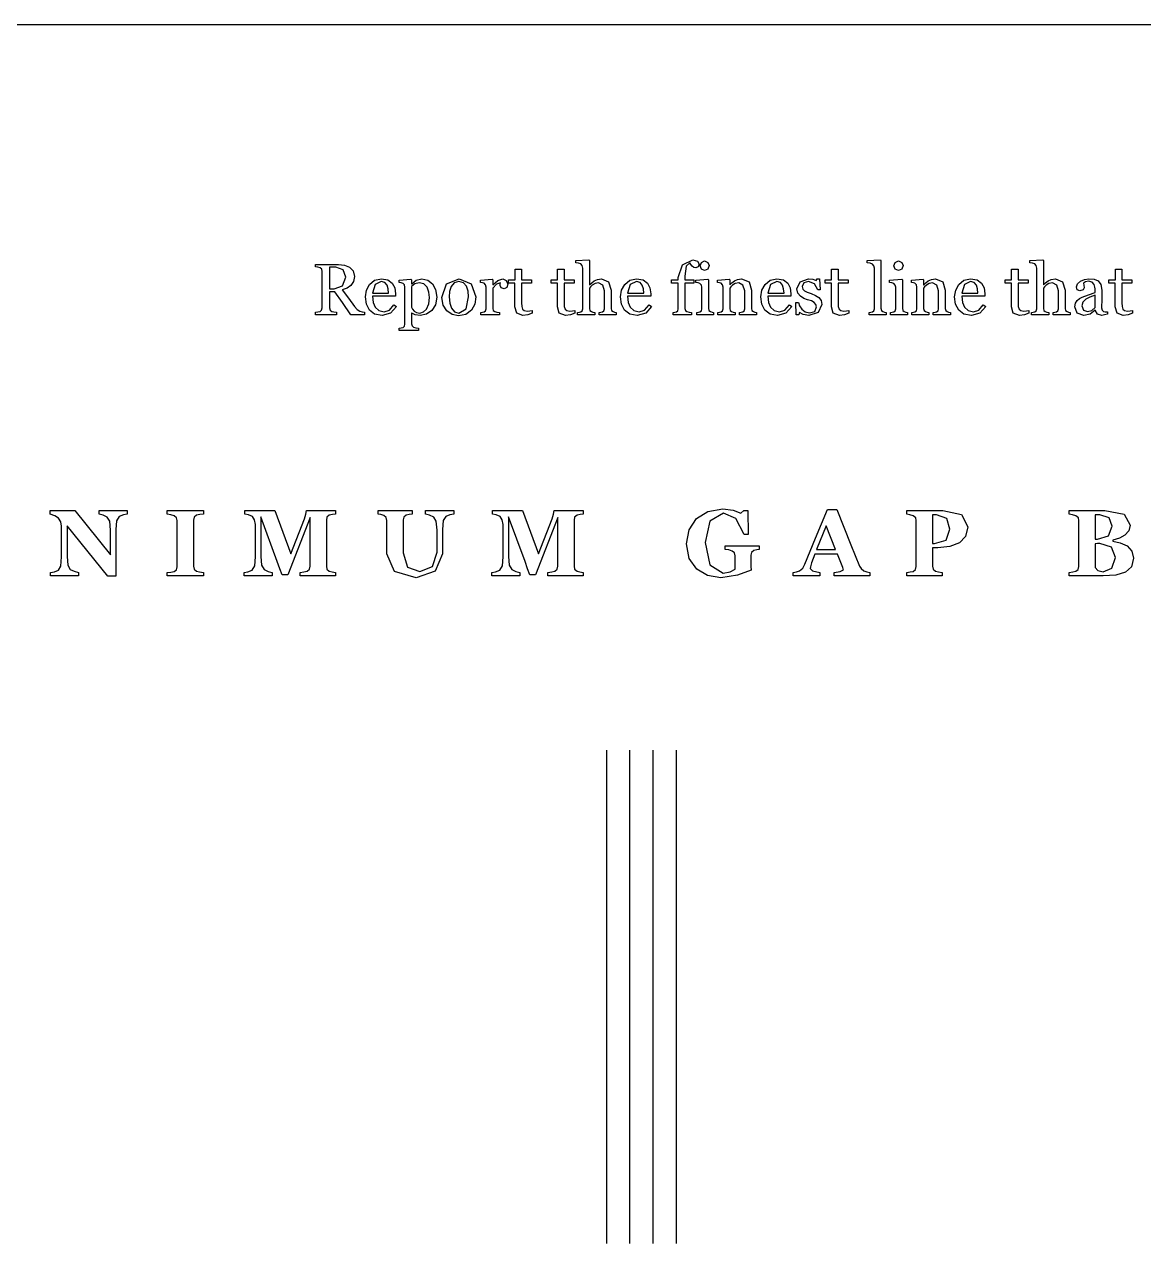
# Model space of a CAD drawing. Extents: x 0 to 118, y 2 to 170.
# Drawn here: x 38.47 to 57.76, y 105.5 to 126.5 of the extents above; entities that cross this region are included whole.
import ezdxf

# ---------------------------------------------------------------- set-up
doc = ezdxf.new("R2010")
doc.units = 0

msp = doc.modelspace()

# ---------------------------------------------------------------- linework, layer by layer
at = {"layer": 'Layer 1', "color": 7}
for points in [[(15, 126.5), (75, 126.5)], [(48.669433, 121.499972), (48.374023, 121.499972), (48.374023, 121.540255), (48.405153, 121.542755), (48.433228, 121.54763), (48.458253, 121.566555), (48.466803, 121.602567), (48.466803, 121.912015), (48.436285, 122.010892), (48.363043, 122.045682), (48.303838, 122.035307), (48.25562, 122.010908), (48.223883, 121.98039), (48.206783, 121.954755), (48.206783, 121.608685), (48.214708, 121.574505), (48.240343, 121.553755), (48.267808, 121.544605), (48.299545, 121.54033), (48.299545, 121.5), (48.004135, 121.5), (48.004135, 121.540283), (48.033433, 121.542783), (48.059068, 121.547657), (48.084703, 121.566583), (48.093253, 121.602595), (48.093253, 122.303278), (48.083478, 122.344783), (48.059078, 122.37591), (48.020015, 122.386885), (47.97546, 122.39176), (47.97546, 122.430823), (48.198238, 122.444873), (48.206788, 122.435722), (48.206788, 122.0158), (48.209288, 122.0158), (48.24591, 122.0512), (48.289245, 122.08416), (48.343565, 122.10856), (48.414368, 122.118335), (48.538268, 122.067068), (48.581603, 121.920582), (48.581603, 121.607473), (48.588928, 121.572682), (48.614563, 121.552532), (48.639588, 121.543982), (48.669493, 121.540333), (48.669433, 121.499972)], [(50.097045, 122.372165), (50.082395, 122.325777), (50.03784, 122.306852), (50.00427, 122.314777), (49.978025, 122.336152), (49.95545, 122.36667), (49.93775, 122.394135), (49.874273, 122.336762), (49.852298, 122.16098), (49.852298, 122.099335), (50.007328, 122.099335), (50.007328, 122.040742), (49.852298, 122.040742), (49.852298, 121.608612), (49.860223, 121.573822), (49.886468, 121.553672), (49.92553, 121.544522), (49.967645, 121.540247), (49.967645, 121.5), (49.65026, 121.5), (49.65026, 121.540283), (49.678948, 121.542783), (49.705193, 121.547657), (49.730218, 121.566583), (49.738768, 121.602595), (49.738768, 122.040828), (49.61975, 122.040828), (49.61975, 122.09942), (49.73877, 122.09942), (49.73877, 122.137873), (49.80957, 122.36004), (49.987792, 122.44549), (50.06958, 122.424115), (50.097045, 122.372235), (50.097045, 122.372165)], [(53.319702, 121.5), (53.026122, 121.5), (53.026122, 121.540283), (53.05603, 121.542783), (53.082275, 121.547657), (53.10791, 121.566583), (53.11646, 121.602595), (53.11646, 122.299615), (53.106685, 122.34051), (53.08226, 122.371027), (53.041978, 122.384453), (52.99498, 122.391778), (52.99498, 122.43084), (53.22142, 122.44489), (53.22997, 122.43574), (53.22997, 121.609932), (53.237895, 121.574533), (53.26353, 121.553782), (53.289775, 121.544633), (53.319682, 121.540357), (53.319702, 121.5)], [(56.49109, 121.5), (56.195678, 121.5), (56.195678, 121.540283), (56.226807, 121.542783), (56.254883, 121.547657), (56.279908, 121.566583), (56.288457, 121.602595), (56.288457, 121.912042), (56.25794, 122.01092), (56.184697, 122.04571), (56.125493, 122.035335), (56.077275, 122.010935), (56.045538, 121.980417), (56.028438, 121.954782), (56.028438, 121.608712), (56.036363, 121.574533), (56.061998, 121.553782), (56.089463, 121.544633), (56.1212, 121.540357), (56.1212, 121.5), (55.82579, 121.5), (55.82579, 121.540283), (55.855088, 121.542783), (55.880723, 121.547657), (55.906358, 121.566583), (55.914908, 121.602595), (55.914908, 122.303278), (55.905133, 122.344783), (55.880708, 122.37591), (55.841645, 122.386885), (55.79709, 122.39176), (55.79709, 122.430823), (56.019868, 122.444873), (56.028418, 122.435722), (56.028418, 122.0158), (56.030918, 122.0158), (56.067538, 122.0512), (56.110872, 122.08416), (56.165192, 122.10856), (56.235995, 122.118335), (56.359895, 122.067068), (56.40323, 121.920582), (56.40323, 121.607473), (56.410555, 121.572682), (56.43619, 121.552532), (56.461215, 121.543982), (56.491122, 121.540333), (56.49109, 121.5)], [(44.329223, 121.5), (44.09607, 121.5), (43.955687, 121.70996), (43.82019, 121.892455), (43.73169, 121.892455), (43.73169, 121.617798), (43.73839, 121.579955), (43.767077, 121.555555), (43.80553, 121.54763), (43.851915, 121.543355), (43.851915, 121.5), (43.485705, 121.5), (43.485705, 121.543335), (43.52782, 121.54761), (43.566882, 121.555535), (43.593127, 121.578735), (43.601677, 121.617797), (43.601677, 122.244017), (43.595577, 122.28186), (43.566892, 122.306885), (43.52722, 122.31666), (43.485715, 122.32276), (43.485715, 122.366095), (43.885495, 122.366095), (43.988645, 122.354495), (44.075925, 122.318485), (44.13635, 122.254397), (44.158925, 122.159792), (44.143675, 122.071292), (44.098507, 122.004762), (44.03259, 121.958987), (43.947752, 121.926637), (44.053952, 121.783815), (44.158322, 121.642825), (44.20654, 121.588502), (44.249875, 121.560427), (44.289547, 121.548227), (44.32922, 121.543352), (44.329223, 121.5)], [(44.008178, 122.145753), (43.963013, 122.270263), (43.83545, 122.31665), (43.73169, 122.31665), (43.73169, 121.944948), (43.811645, 121.944948), (43.952027, 121.998658), (44.008178, 122.145753), (44.008178, 122.145753)], [(47.2229, 121.526218), (47.147828, 121.498752), (47.061158, 121.487153), (46.954345, 121.524995), (46.923828, 121.633027), (46.923828, 122.040743), (46.815185, 122.040743), (46.815185, 122.099335), (46.92627, 122.099335), (46.92627, 122.286713), (47.037353, 122.286713), (47.037353, 122.099335), (47.210083, 122.099335), (47.210083, 122.040743), (47.038575, 122.040743), (47.038575, 121.704438), (47.041075, 121.64096), (47.0545, 121.597015), (47.083798, 121.57016), (47.136288, 121.56101), (47.180843, 121.56351), (47.222958, 121.570835), (47.2229, 121.526218)], [(47.955933, 121.526218), (47.88086, 121.498752), (47.79419, 121.487153), (47.687378, 121.524995), (47.65686, 121.633027), (47.65686, 122.040743), (47.548218, 122.040743), (47.548218, 122.099335), (47.659303, 122.099335), (47.659303, 122.286713), (47.770385, 122.286713), (47.770385, 122.099335), (47.943115, 122.099335), (47.943115, 122.040743), (47.771608, 122.040743), (47.771608, 121.704438), (47.774108, 121.64096), (47.787533, 121.597015), (47.81683, 121.57016), (47.86932, 121.56101), (47.913875, 121.56351), (47.95599, 121.570835), (47.955933, 121.526218)], [(50.270995, 122.346558), (50.247795, 122.285523), (50.191642, 122.259888), (50.137322, 122.284312), (50.114747, 122.341075), (50.137322, 122.399668), (50.191642, 122.424693), (50.248405, 122.400892), (50.27098, 122.34657), (50.270995, 122.346558)], [(52.676392, 121.526245), (52.601318, 121.49878), (52.514648, 121.48718), (52.407837, 121.525022), (52.37732, 121.633055), (52.37732, 122.04077), (52.268677, 122.04077), (52.268677, 122.099362), (52.37976, 122.099362), (52.37976, 122.28674), (52.490845, 122.28674), (52.490845, 122.099362), (52.663575, 122.099362), (52.663575, 122.04077), (52.492065, 122.04077), (52.492065, 121.704465), (52.494565, 121.640987), (52.50799, 121.597042), (52.537287, 121.570188), (52.589777, 121.561037), (52.634332, 121.563537), (52.676448, 121.570863), (52.676392, 121.526245)], [(53.61084, 122.346558), (53.58764, 122.285523), (53.531487, 122.259888), (53.477165, 122.284312), (53.45459, 122.341075), (53.477165, 122.399668), (53.531487, 122.424693), (53.58825, 122.400892), (53.610825, 122.34657), (53.61084, 122.346558)], [(55.777588, 121.526245), (55.702515, 121.49878), (55.615845, 121.48718), (55.509033, 121.525022), (55.478515, 121.633055), (55.478515, 122.04077), (55.369873, 122.04077), (55.369873, 122.099362), (55.480958, 122.099362), (55.480958, 122.28674), (55.59204, 122.28674), (55.59204, 122.099362), (55.76477, 122.099362), (55.76477, 122.04077), (55.593263, 122.04077), (55.593263, 121.704465), (55.595763, 121.640987), (55.609188, 121.597042), (55.638485, 121.570188), (55.690975, 121.561037), (55.73553, 121.563537), (55.777645, 121.570863), (55.777588, 121.526245)], [(57.566528, 121.526233), (57.491455, 121.498768), (57.404785, 121.487167), (57.297973, 121.52501), (57.267455, 121.633043), (57.267455, 122.040758), (57.158813, 122.040758), (57.158813, 122.09935), (57.269898, 122.09935), (57.269898, 122.286728), (57.380983, 122.286728), (57.380983, 122.09935), (57.55371, 122.09935), (57.55371, 122.040758), (57.382203, 122.040758), (57.382203, 121.704453), (57.384703, 121.640975), (57.398128, 121.59703), (57.427423, 121.570175), (57.479913, 121.561025), (57.52447, 121.563525), (57.566583, 121.57085), (57.566528, 121.526233)], [(44.881593, 121.641603), (44.780273, 121.526855), (44.6344, 121.48413), (44.506835, 121.509765), (44.417115, 121.579345), (44.364013, 121.681885), (44.346913, 121.805785), (44.365213, 121.920533), (44.420143, 122.02246), (44.506203, 122.09204), (44.62217, 122.118898), (44.735085, 122.098148), (44.81138, 122.041385), (44.852883, 121.960818), (44.866933, 121.86011), (44.866933, 121.819828), (44.468375, 121.819828), (44.47935, 121.712405), (44.51536, 121.627565), (44.577618, 121.571413), (44.66917, 121.551263), (44.762553, 121.576288), (44.838848, 121.66784), (44.881593, 121.641603)], [(44.746705, 121.871095), (44.740605, 121.944335), (44.722305, 122.009642), (44.683853, 122.05542), (44.620987, 122.07312), (44.514175, 122.01941), (44.4684, 121.871095), (44.746705, 121.871095)], [(45.501098, 122.030395), (45.55664, 121.930907), (45.57679, 121.802125), (45.55299, 121.67151), (45.490125, 121.57141), (45.399183, 121.506715), (45.29298, 121.48414), (45.20387, 121.49634), (45.147108, 121.525027), (45.142233, 121.525027), (45.142233, 121.344362), (45.150783, 121.307742), (45.177028, 121.286367), (45.21853, 121.275993), (45.263698, 121.269892), (45.263698, 121.229), (44.927393, 121.229), (44.927393, 121.269892), (44.964015, 121.272942), (44.995753, 121.279043), (45.021388, 121.300417), (45.028713, 121.336427), (45.028713, 121.976687), (45.019563, 122.012087), (44.995763, 122.039552), (44.965245, 122.050527), (44.927403, 122.056027), (44.927403, 122.0957), (45.132483, 122.109125), (45.141033, 122.1018), (45.141033, 122.03405), (45.145908, 122.0328), (45.224643, 122.093835), (45.318025, 122.118235), (45.420565, 122.094435), (45.50113, 122.030347), (45.501098, 122.030395)], [(45.401613, 121.597657), (45.437623, 121.685547), (45.449223, 121.79724), (45.439448, 121.889405), (45.40893, 121.971193), (45.35461, 122.028565), (45.274043, 122.05054), (45.197138, 122.03039), (45.142208, 121.983392), (45.142208, 121.627557), (45.159908, 121.59338), (45.187983, 121.56286), (45.228878, 121.537837), (45.282588, 121.528687), (45.348505, 121.546387), (45.401608, 121.597657), (45.401613, 121.597657)], [(46.25183, 121.807007), (46.23168, 121.681885), (46.174308, 121.578125), (46.07665, 121.505493), (45.952138, 121.481692), (45.842885, 121.503067), (45.750723, 121.566542), (45.687245, 121.66603), (45.664045, 121.798477), (45.745833, 122.02919), (45.961285, 122.118912), (46.169415, 122.033462), (46.251812, 121.807022), (46.25183, 121.807007)], [(46.125488, 121.805757), (46.116338, 121.902195), (46.088873, 121.988865), (46.037603, 122.04929), (45.960088, 122.07249), (45.879523, 122.04929), (45.82581, 121.985813), (45.798345, 121.900972), (45.79042, 121.80881), (45.79957, 121.700167), (45.830088, 121.611667), (45.881968, 121.550022), (45.960093, 121.528047), (46.080942, 121.6019), (46.125498, 121.805757), (46.125488, 121.805757)], [(46.799928, 122.024265), (46.784678, 121.968722), (46.73768, 121.944922), (46.68519, 121.962622), (46.66749, 122.001685), (46.66924, 122.026085), (46.673515, 122.04806), (46.606375, 122.02486), (46.541067, 121.958942), (46.541067, 121.6086), (46.548992, 121.57381), (46.575238, 121.55366), (46.6143, 121.54451), (46.656415, 121.540235), (46.656415, 121.5), (46.339033, 121.5), (46.339033, 121.540283), (46.367718, 121.542783), (46.393963, 121.547657), (46.418988, 121.566583), (46.427538, 121.602595), (46.427538, 121.974298), (46.418388, 122.01153), (46.393963, 122.040828), (46.366498, 122.051203), (46.332318, 122.056078), (46.332318, 122.09575), (46.532513, 122.109175), (46.541063, 122.100625), (46.541063, 122.015788), (46.544113, 122.015788), (46.62834, 122.09086), (46.71318, 122.116495), (46.775435, 122.09147), (46.79986, 122.024332), (46.799928, 122.024265)], [(49.277955, 121.641575), (49.176635, 121.526827), (49.030763, 121.484103), (48.903198, 121.509737), (48.813478, 121.579318), (48.760375, 121.681858), (48.743275, 121.805757), (48.7616, 121.920505), (48.81653, 122.022433), (48.90259, 122.092013), (49.018558, 122.11887), (49.131473, 122.09812), (49.207765, 122.041358), (49.24927, 121.96079), (49.26332, 121.860083), (49.26332, 121.8198), (48.86476, 121.8198), (48.875735, 121.712378), (48.911745, 121.627538), (48.974002, 121.571385), (49.065555, 121.551235), (49.158937, 121.57626), (49.235232, 121.667812), (49.277955, 121.641575)], [(49.143068, 121.871067), (49.136968, 121.944307), (49.118668, 122.009615), (49.080215, 122.055392), (49.01735, 122.073093), (48.910538, 122.019382), (48.86476, 121.871067), (49.143068, 121.871067)], [(50.3479, 121.5), (50.056763, 121.5), (50.056763, 121.540283), (50.08545, 121.542783), (50.111695, 121.547657), (50.136718, 121.566583), (50.145268, 121.602595), (50.145268, 121.974298), (50.136118, 122.009698), (50.111693, 122.037165), (50.078123, 122.049365), (50.03784, 122.056065), (50.03784, 122.095738), (50.250243, 122.109162), (50.258793, 122.100613), (50.258793, 121.60989), (50.266718, 121.57449), (50.292963, 121.55374), (50.31921, 121.54459), (50.347895, 121.540315), (50.3479, 121.5)], [(51.086425, 121.5), (50.791625, 121.5), (50.791625, 121.540283), (50.822142, 121.542783), (50.85022, 121.547657), (50.875245, 121.566583), (50.883795, 121.602595), (50.883795, 121.912042), (50.853277, 122.01092), (50.780035, 122.04571), (50.72083, 122.035335), (50.673223, 122.010935), (50.640875, 121.980417), (50.623775, 121.954782), (50.623775, 121.608712), (50.632325, 121.574533), (50.65796, 121.553782), (50.685425, 121.544633), (50.716552, 121.540357), (50.716552, 121.5), (50.421752, 121.5), (50.421752, 121.540283), (50.45044, 121.542783), (50.476685, 121.547657), (50.50171, 121.566583), (50.51026, 121.602595), (50.51026, 121.974298), (50.50111, 122.01214), (50.47671, 122.040828), (50.449242, 122.051203), (50.415065, 122.056078), (50.415065, 122.09575), (50.61526, 122.109175), (50.62381, 122.100625), (50.62381, 122.015788), (50.62686, 122.015788), (50.663483, 122.050578), (50.704985, 122.084148), (50.758698, 122.108548), (50.828888, 122.118323), (50.95706, 122.064003), (50.999175, 121.92057), (50.999175, 121.60746), (51.0065, 121.57267), (51.031525, 121.55252), (51.056548, 121.54397), (51.086455, 121.54032), (51.086425, 121.5)], [(51.694947, 121.641603), (51.593627, 121.526855), (51.447755, 121.48413), (51.32019, 121.509765), (51.230467, 121.579345), (51.177367, 121.681885), (51.160267, 121.805785), (51.178592, 121.920533), (51.233522, 122.02246), (51.319582, 122.09204), (51.43555, 122.118898), (51.548465, 122.098148), (51.624757, 122.041385), (51.666262, 121.960818), (51.680312, 121.86011), (51.680312, 121.819828), (51.281752, 121.819828), (51.292727, 121.712405), (51.328737, 121.627565), (51.390992, 121.571413), (51.482547, 121.551263), (51.57593, 121.576288), (51.652225, 121.66784), (51.694947, 121.641603)], [(51.560057, 121.871095), (51.553957, 121.944335), (51.535657, 122.009642), (51.497205, 122.05542), (51.434337, 122.07312), (51.327527, 122.01941), (51.28175, 121.871095), (51.560057, 121.871095)], [(52.161865, 121.7948), (52.200317, 121.74414), (52.213742, 121.67395), (52.150877, 121.537232), (51.989132, 121.48413), (51.892087, 121.503055), (51.82922, 121.537845), (51.81702, 121.498172), (51.771242, 121.498172), (51.765142, 121.707522), (51.807255, 121.707522), (51.828005, 121.65198), (51.866457, 121.594607), (51.92322, 121.54944), (51.998292, 121.53114), (52.088625, 121.557385), (52.120365, 121.63368), (52.10999, 121.677625), (52.080692, 121.710585), (52.031255, 121.735608), (51.965947, 121.758183), (51.90186, 121.781383), (51.842045, 121.816783), (51.7981, 121.869273), (51.781, 121.942515), (51.835932, 122.067638), (51.983027, 122.118908), (52.055047, 122.109758), (52.115472, 122.087783), (52.129522, 122.119523), (52.173467, 122.119523), (52.182617, 121.92604), (52.140502, 121.92604), (52.08496, 122.03102), (51.981812, 122.071915), (51.903075, 122.04689), (51.87439, 121.986465), (51.88354, 121.94069), (51.912227, 121.90956), (51.958002, 121.88636), (52.026972, 121.86256), (52.102655, 121.832653), (52.16186, 121.79481), (52.161865, 121.7948)], [(53.687745, 121.5), (53.396608, 121.5), (53.396608, 121.540283), (53.425293, 121.542783), (53.451538, 121.547657), (53.476563, 121.566583), (53.485113, 121.602595), (53.485113, 121.974298), (53.475963, 122.009698), (53.451538, 122.037165), (53.417968, 122.049365), (53.377685, 122.056065), (53.377685, 122.095738), (53.590088, 122.109162), (53.598638, 122.100613), (53.598638, 121.60989), (53.606563, 121.57449), (53.632808, 121.55374), (53.659053, 121.54459), (53.68774, 121.540315), (53.687745, 121.5)], [(54.42627, 121.5), (54.13147, 121.5), (54.13147, 121.540283), (54.161988, 121.542783), (54.190063, 121.547657), (54.215088, 121.566583), (54.223638, 121.602595), (54.223638, 121.912042), (54.19312, 122.01092), (54.119878, 122.04571), (54.060675, 122.035335), (54.013068, 122.010935), (53.980718, 121.980417), (53.963618, 121.954782), (53.963618, 121.608712), (53.972168, 121.574533), (53.997803, 121.553782), (54.025268, 121.544633), (54.056398, 121.540357), (54.056398, 121.5), (53.761598, 121.5), (53.761598, 121.540283), (53.790283, 121.542783), (53.816528, 121.547657), (53.841553, 121.566583), (53.850103, 121.602595), (53.850103, 121.974298), (53.840953, 122.01214), (53.816528, 122.040828), (53.789063, 122.051203), (53.754883, 122.056078), (53.754883, 122.09575), (53.955078, 122.109175), (53.963628, 122.100625), (53.963628, 122.015788), (53.966678, 122.015788), (54.003298, 122.050578), (54.044803, 122.084148), (54.098513, 122.108548), (54.168703, 122.118323), (54.296878, 122.064003), (54.338993, 121.92057), (54.338993, 121.60746), (54.346318, 121.57267), (54.371343, 121.55252), (54.396368, 121.54397), (54.426275, 121.54032), (54.42627, 121.5)], [(55.03479, 121.641603), (54.933473, 121.526855), (54.787598, 121.48413), (54.660035, 121.509765), (54.570312, 121.579345), (54.517212, 121.681885), (54.500113, 121.805785), (54.518413, 121.920533), (54.573345, 122.02246), (54.659405, 122.09204), (54.77537, 122.118898), (54.888285, 122.098148), (54.96458, 122.041385), (55.006083, 121.960818), (55.020133, 121.86011), (55.020133, 121.819828), (54.621573, 121.819828), (54.632548, 121.712405), (54.66856, 121.627565), (54.730815, 121.571413), (54.822368, 121.551263), (54.915753, 121.576288), (54.992045, 121.66784), (55.03479, 121.641603)], [(54.899903, 121.871095), (54.893802, 121.944335), (54.875478, 122.009642), (54.837025, 122.05542), (54.77416, 122.07312), (54.667348, 122.01941), (54.621573, 121.871095), (54.899903, 121.871095)], [(57.13501, 121.510975), (57.08435, 121.4945), (57.035522, 121.487775), (56.959227, 121.50975), (56.923217, 121.575057), (56.919567, 121.575057), (56.83412, 121.50792), (56.724865, 121.48472), (56.613173, 121.526225), (56.569838, 121.634867), (56.579613, 121.697123), (56.60891, 121.746562), (56.649192, 121.77891), (56.69619, 121.80211), (56.807273, 121.84056), (56.9208, 121.884507), (56.9208, 121.944932), (56.91715, 121.97545), (56.9031, 122.018173), (56.86831, 122.057235), (56.805445, 122.074335), (56.752955, 122.06456), (56.719385, 122.045035), (56.724885, 122.009023), (56.730985, 121.965078), (56.71146, 121.926015), (56.65836, 121.908315), (56.613195, 121.92969), (56.599145, 121.978518), (56.61867, 122.03223), (56.67055, 122.078005), (56.737078, 122.106693), (56.813373, 122.118893), (56.902483, 122.111568), (56.972063, 122.08166), (57.01906, 122.020015), (57.035535, 121.920528), (57.033785, 121.765498), (57.032035, 121.618403), (57.03996, 121.580563), (57.065595, 121.556763), (57.09428, 121.550663), (57.135175, 121.550162), (57.13501, 121.510975)], [(56.921998, 121.83324), (56.831055, 121.803333), (56.758423, 121.76671), (56.710205, 121.717273), (56.692505, 121.650135), (56.71875, 121.57567), (56.7865, 121.55187), (56.862793, 121.57262), (56.918335, 121.622668), (56.921998, 121.83324)], [(40.241362, 118.064025), (40.177887, 118.0553), (40.103302, 118.024355), (40.06125, 117.950565), (40.04935, 117.79822), (40.04935, 116.993655), (39.908115, 116.993655), (39.206698, 117.864078), (39.206698, 117.335635), (39.219398, 117.185673), (39.262245, 117.111087), (39.330483, 117.080142), (39.405068, 117.061892), (39.405068, 117), (38.921058, 117), (38.921058, 117.06189), (38.991675, 117.07299), (39.05912, 117.101555), (39.101173, 117.170585), (39.113073, 117.326898), (39.113073, 117.8601), (39.100372, 117.934685), (39.062287, 117.99578), (38.998017, 118.037835), (38.91629, 118.062435), (38.91629, 118.12591), (39.339997, 118.12591), (39.95572, 117.364192), (39.95572, 117.790277), (39.94222, 117.941035), (39.899372, 118.014827), (39.831135, 118.045772), (39.758137, 118.064022), (39.758137, 118.125912), (40.241352, 118.125912), (40.241362, 118.064025)], [(41.55667, 117), (40.93222, 117), (40.93222, 117.06189), (40.994902, 117.06664), (41.052825, 117.076165), (41.0925, 117.10711), (41.1036, 117.157097), (41.1036, 117.955315), (41.093275, 118.002922), (41.052807, 118.036248), (40.996472, 118.052122), (40.932202, 118.064022), (40.932202, 118.125912), (41.556652, 118.125912), (41.556652, 118.064022), (41.497145, 118.056872), (41.436842, 118.044973), (41.395582, 118.01244), (41.385257, 117.963247), (41.385257, 117.165822), (41.395582, 117.116627), (41.436842, 117.084097), (41.49159, 117.069823), (41.556652, 117.061898), (41.55667, 117)], [(43.833647, 117), (43.22348, 117), (43.22348, 117.06189), (43.289337, 117.069815), (43.343292, 117.081715), (43.385345, 117.114248), (43.398045, 117.166615), (43.398045, 118.00768), (43.010837, 117.01824), (42.910862, 117.01824), (42.875157, 117.122183), (42.82993, 117.246755), (42.54508, 118.020375), (42.54508, 117.335622), (42.55778, 117.18566), (42.600627, 117.111075), (42.671245, 117.079335), (42.743447, 117.061885), (42.743447, 117), (42.25944, 117), (42.25944, 117.06189), (42.32371, 117.072215), (42.397503, 117.101573), (42.440348, 117.176158), (42.451448, 117.326915), (42.451448, 117.884715), (42.438747, 117.96882), (42.400662, 118.022775), (42.3356, 118.054515), (42.268155, 118.06404), (42.268155, 118.12593), (42.786282, 118.12593), (43.063992, 117.382463), (43.298062, 117.986282), (43.321062, 118.065627), (43.332962, 118.12593), (43.832047, 118.12593), (43.832047, 118.06404), (43.778885, 118.05769), (43.725722, 118.04499), (43.684465, 118.012457), (43.67494, 117.963265), (43.67494, 117.16584), (43.684465, 117.11744), (43.725722, 117.084115), (43.777297, 117.070615), (43.833632, 117.06189), (43.833647, 117)], [(45.871002, 118.064025), (45.804352, 118.052925), (45.732147, 118.02436), (45.6893, 117.95295), (45.6774, 117.798225), (45.6774, 117.37928), (45.552035, 117.081733), (45.22037, 116.969063), (44.848237, 117.077767), (44.716525, 117.380867), (44.716525, 117.956918), (44.705425, 118.004525), (44.664957, 118.04023), (44.614177, 118.056905), (44.564982, 118.06563), (44.564982, 118.125933), (45.155315, 118.125933), (45.155315, 118.06563), (45.10374, 118.05928), (45.050578, 118.04658), (45.010113, 118.014843), (44.999788, 117.964855), (44.999788, 117.396738), (45.073578, 117.153148), (45.287813, 117.076975), (45.504425, 117.161083), (45.582978, 117.40864), (45.582978, 117.790293), (45.568703, 117.941843), (45.52665, 118.014843), (45.454445, 118.04658), (45.383033, 118.06403), (45.383033, 118.12592), (45.87101, 118.12592), (45.871002, 118.064025)], [(48.101165, 117), (47.490997, 117), (47.490997, 117.06189), (47.556855, 117.069815), (47.61081, 117.081715), (47.652862, 117.114248), (47.665563, 117.166615), (47.665563, 118.00768), (47.278355, 117.01824), (47.17838, 117.01824), (47.142675, 117.122183), (47.097447, 117.246755), (46.812597, 118.020375), (46.812597, 117.335622), (46.825297, 117.18566), (46.868142, 117.111075), (46.93876, 117.079335), (47.010965, 117.061885), (47.010965, 117), (46.526957, 117), (46.526957, 117.06189), (46.591227, 117.072215), (46.665017, 117.101573), (46.707865, 117.176158), (46.718965, 117.326915), (46.718965, 117.884715), (46.706265, 117.96882), (46.66818, 118.022775), (46.603117, 118.054515), (46.535672, 118.06404), (46.535672, 118.12593), (47.0538, 118.12593), (47.33151, 117.382463), (47.56558, 117.986282), (47.58858, 118.065627), (47.60048, 118.12593), (48.099565, 118.12593), (48.099565, 118.06404), (48.046402, 118.05769), (47.99324, 118.04499), (47.95198, 118.012457), (47.942455, 117.963265), (47.942455, 117.16584), (47.95198, 117.11744), (47.99324, 117.084115), (48.044815, 117.070615), (48.10115, 117.06189), (48.101165, 117)], [(51.13327, 117.457825), (51.08963, 117.452275), (51.042023, 117.439575), (50.999175, 117.405457), (50.98885, 117.35547), (50.98885, 117.224547), (50.9896, 117.160278), (50.9921, 117.10077), (50.757237, 117.011107), (50.472385, 116.969055), (50.243077, 117.006348), (50.055028, 117.118225), (49.92728, 117.301513), (49.88126, 117.552245), (49.9249, 117.795837), (50.05106, 117.988647), (50.247838, 118.112427), (50.50571, 118.156068), (50.683445, 118.132267), (50.818333, 118.08228), (50.867528, 118.12592), (50.936557, 118.12592), (50.943708, 117.71491), (50.873883, 117.71491), (50.729472, 117.989445), (50.516827, 118.079108), (50.28117, 117.945805), (50.19865, 117.578435), (50.279582, 117.18964), (50.51048, 117.0492), (50.634257, 117.069825), (50.719157, 117.119018), (50.719157, 117.347535), (50.708832, 117.395143), (50.667572, 117.42926), (50.608065, 117.44751), (50.548555, 117.457835), (50.548555, 117.519725), (51.133332, 117.519725), (51.13327, 117.457825)], [(53.038117, 117), (52.424775, 117), (52.424775, 117.06189), (52.525543, 117.076965), (52.583465, 117.10791), (52.581965, 117.122185), (52.575615, 117.14361), (52.479608, 117.376888), (52.090815, 117.376888), (52.060662, 117.300715), (52.032893, 117.222958), (52.014643, 117.158688), (52.012143, 117.130915), (52.050228, 117.087275), (52.178768, 117.061885), (52.178768, 117), (51.716975, 117), (51.716975, 117.06189), (51.775693, 117.069815), (51.82806, 117.088865), (51.882808, 117.135677), (51.920895, 117.201535), (52.104975, 117.648252), (52.309688, 118.141783), (52.46838, 118.141783), (52.71197, 117.537167), (52.861935, 117.169005), (52.888118, 117.125362), (52.933345, 117.088865), (52.98492, 117.069815), (53.038083, 117.06189), (53.038117, 117)], [(54.72873, 117.844237), (54.689057, 117.679992), (54.581145, 117.568907), (54.417695, 117.504638), (54.212187, 117.484813), (54.120148, 117.484813), (54.120148, 117.168222), (54.130473, 117.118235), (54.171733, 117.08491), (54.223308, 117.07141), (54.28361, 117.061885), (54.28361, 117), (53.673443, 117), (53.673443, 117.06189), (53.734538, 117.06824), (53.7877, 117.07934), (53.828165, 117.110285), (53.83849, 117.161068), (53.83849, 117.955317), (53.828965, 118.002925), (53.787705, 118.037042), (53.728195, 118.053717), (53.673448, 118.064042), (53.673448, 118.125932), (54.294722, 118.125932), (54.620835, 118.05611), (54.728745, 117.844255), (54.72873, 117.844237)], [(54.41928, 117.803773), (54.367708, 117.991822), (54.186005, 118.05371), (54.120148, 118.05371), (54.120148, 117.559387), (54.153472, 117.559387), (54.351042, 117.618898), (54.41928, 117.803772), (54.41928, 117.803773)], [(57.469635, 117.51654), (57.552155, 117.428467), (57.583893, 117.304688), (57.547395, 117.159485), (57.444245, 117.06665), (57.279205, 117.015075), (57.06021, 117), (56.475432, 117), (56.475432, 117.06189), (56.537322, 117.06904), (56.58969, 117.08014), (56.629365, 117.111085), (56.640465, 117.161865), (56.640465, 117.955323), (56.63174, 118.00293), (56.589685, 118.036255), (56.532558, 118.05293), (56.475428, 118.06403), (56.475428, 118.12592), (57.087183, 118.12592), (57.420435, 118.062445), (57.522793, 117.875188), (57.499792, 117.77442), (57.433935, 117.699835), (57.3411, 117.649053), (57.225255, 117.613348), (57.225255, 117.598273), (57.353795, 117.5705), (57.46964, 117.516545), (57.469635, 117.51654)], [(57.214143, 117.855347), (57.16098, 118.001342), (57.003083, 118.05371), (56.96341, 118.05221), (56.92215, 118.05071), (56.92215, 117.63335), (56.96341, 117.63335), (57.153045, 117.69286), (57.214143, 117.85552), (57.214143, 117.855347)], [(52.44699, 117.455445), (52.28354, 117.863282), (52.122467, 117.455445), (52.44699, 117.455445)], [(57.269685, 117.315002), (57.19986, 117.495117), (56.999115, 117.5578), (56.958648, 117.5563), (56.92215, 117.5548), (56.92215, 117.142995), (56.966583, 117.093007), (57.057037, 117.073158), (57.210175, 117.136635), (57.269685, 117.315162), (57.269685, 117.315002)], [(48.5, 114), (48.5, 105.5)], [(48.9, 114), (48.9, 105.5)], [(49.3, 114), (49.3, 105.5)], [(49.7, 114), (49.7, 105.5)]]:
    msp.add_lwpolyline(points, dxfattribs=at)

doc.saveas('drawing.dxf')
